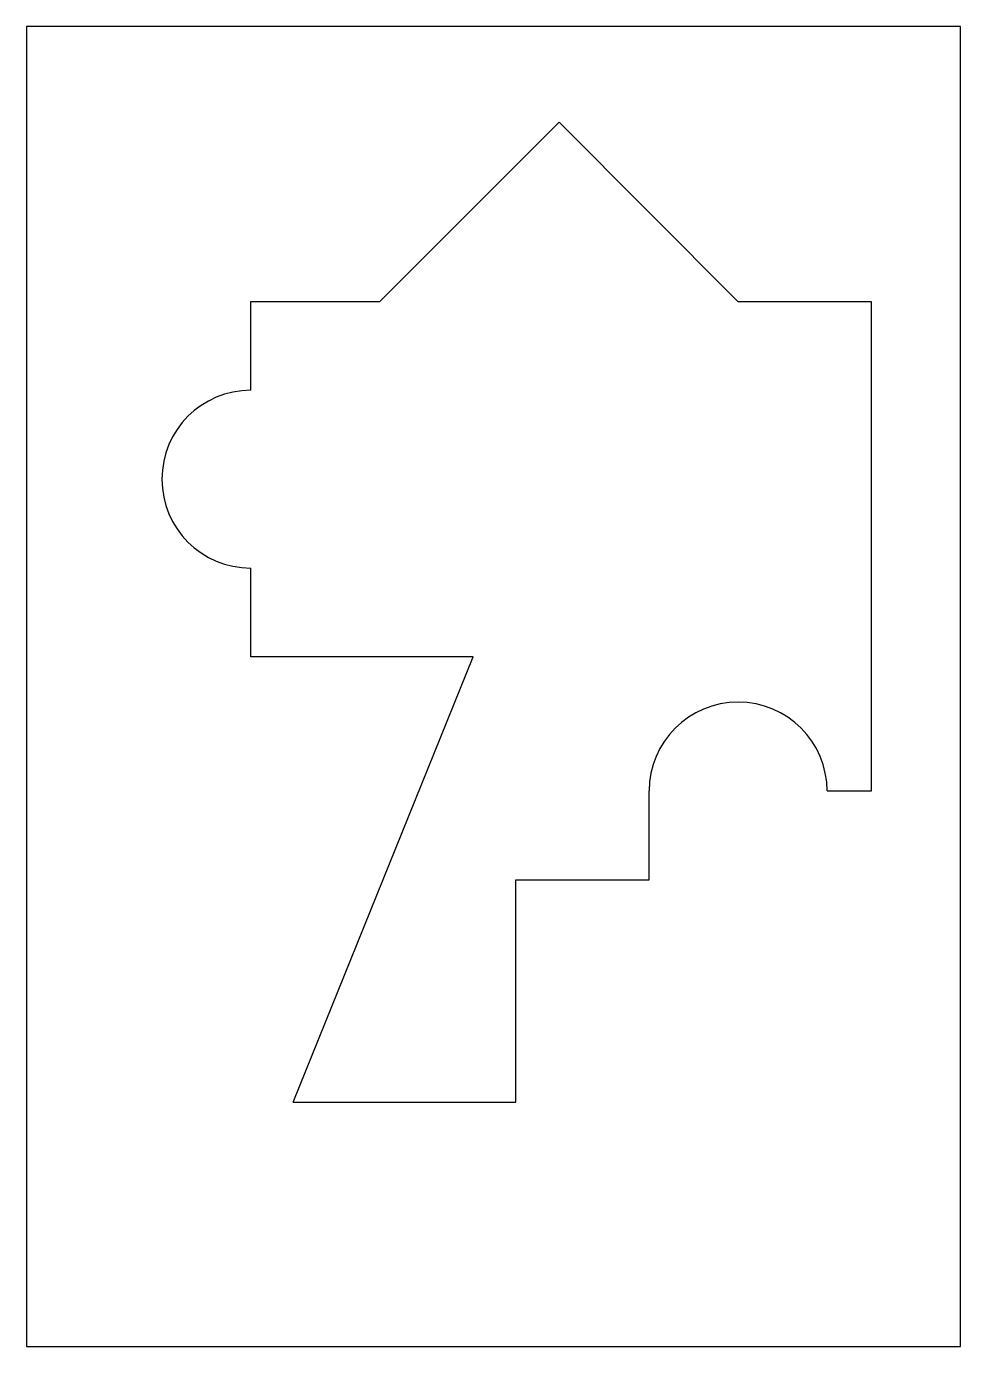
# Model space of a CAD drawing. Header units: millimetres. Extents: x 0 to 210, y 0 to 297.
import ezdxf

# ---------------------------------------------------------------- set-up
doc = ezdxf.new("R2010")
doc.units = ezdxf.units.MM
doc.header["$MEASUREMENT"] = 0

msp = doc.modelspace()

# ---------------------------------------------------------------- linework, layer by layer
for p, q in [((79.46, 235.14), (119.76, 275.44)), ((119.76, 275.44), (160, 235)), ((50.46, 215.14), (50.46, 235.14)), ((50.46, 235.14), (79.46, 235.14)), ((190, 235), (160, 235)), ((190, 125), (190, 235)), ((50.46, 155.14), (50.46, 175.14)), ((100.46, 155.14), (50.46, 155.14)), ((60, 55), (100.46, 155.14)), ((140, 105), (140, 125)), ((180, 125), (190, 125)), ((110, 55), (110, 105)), ((110, 105), (140, 105)), ((60, 55), (110, 55))]:
    msp.add_line(p, q)
msp.add_lwpolyline([(0, 0), (210, 0), (210, 297), (0, 297)], close=True)
for centre, start, end in [((50.46, 195.14), 90, 270), ((160, 125), 0, 180)]:
    msp.add_arc(centre, 20, start, end)

doc.saveas('drawing.dxf')
